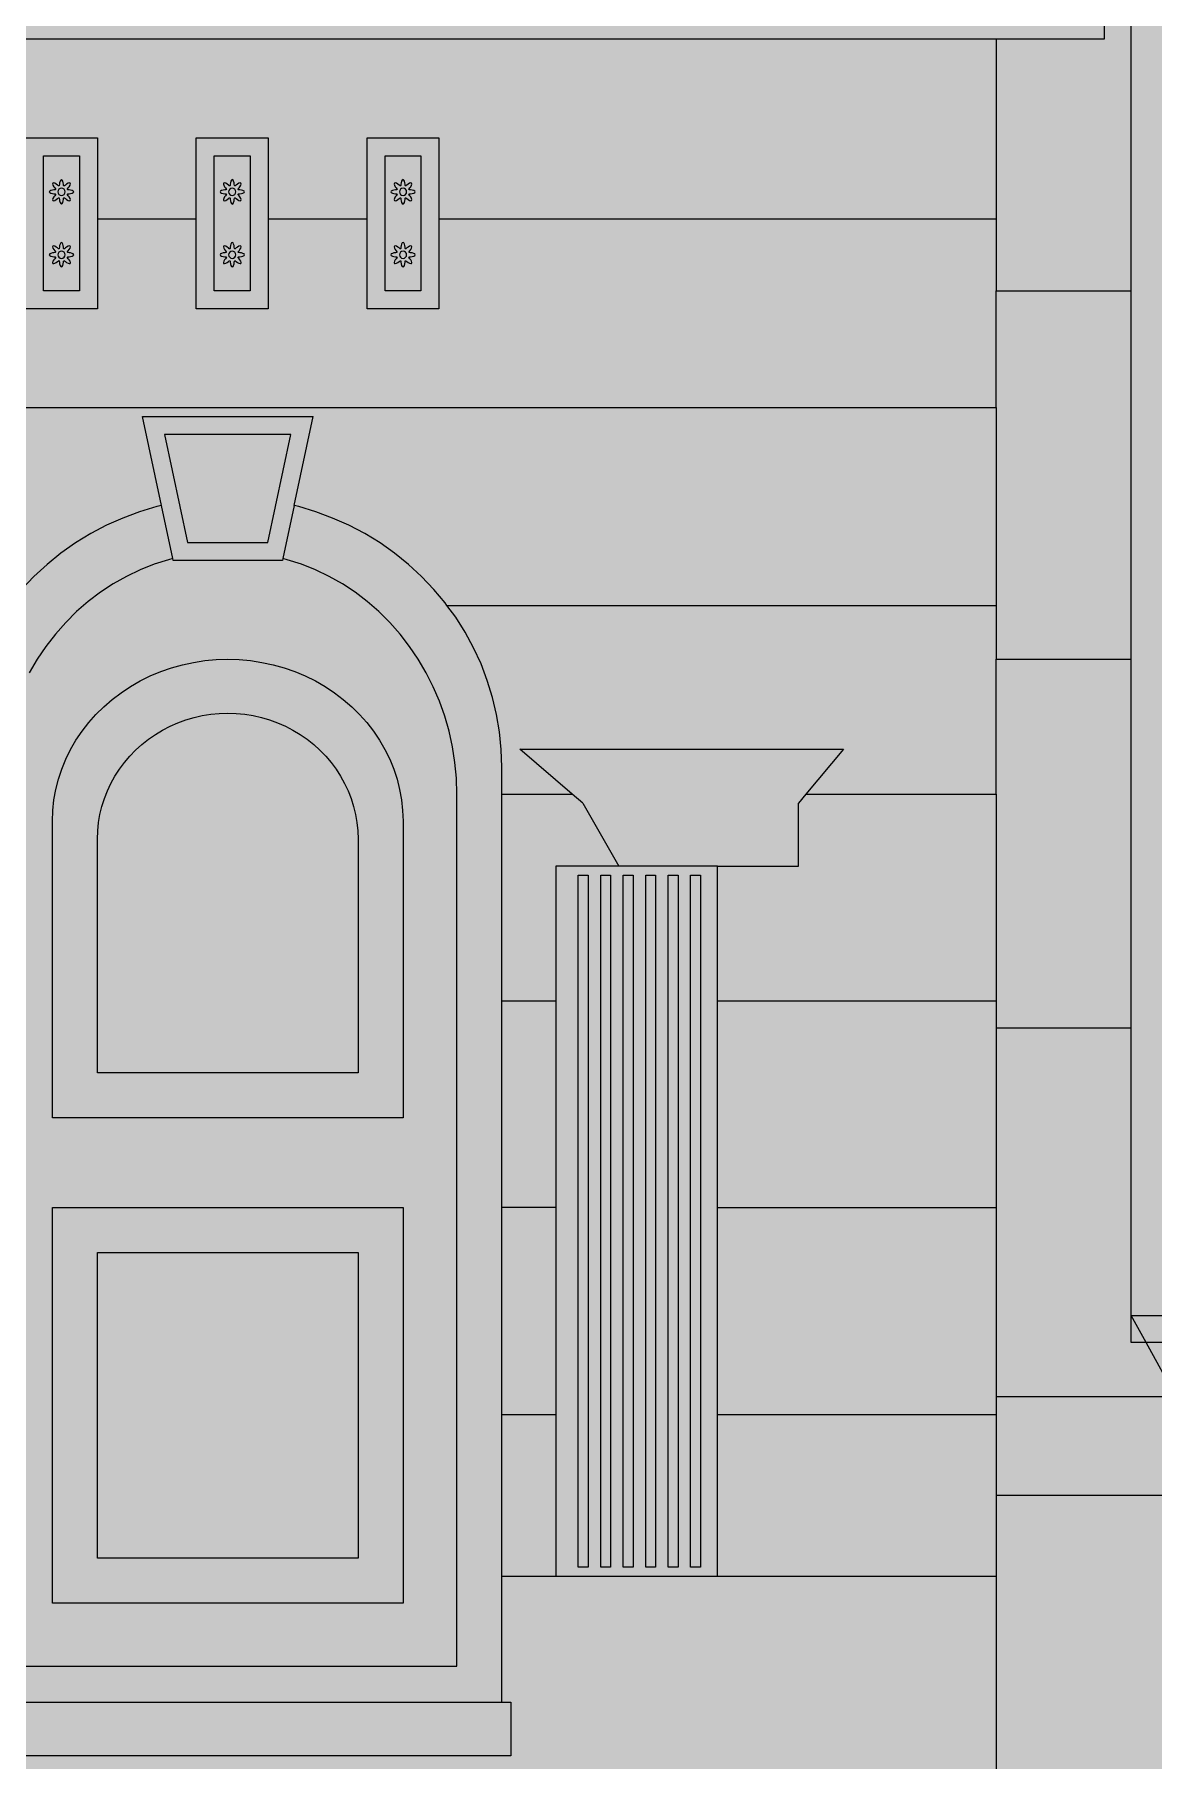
# Model space of a CAD drawing. Header units: millimetres. Extents: x -2412 to 16214, y -1176 to 12015.
# Drawn here: x 3359 to 5260, y 344 to 3275 of the extents above; entities that cross this region are included whole.
import ezdxf

# ---------------------------------------------------------------- set-up
doc = ezdxf.new("R2010")
doc.units = ezdxf.units.MM
for name, color, linetype, lineweight, true_color in [('00_WHITE_BACKGROUND', 7, 'Continuous', 18, 0xffffff), ('01_STRUCTURE', 7, 'Continuous', 18, 0x000000), ('02_CORNICES', 7, 'Continuous', 18, 0x000000), ('03_FRAMES_DOORS', 7, 'Continuous', 18, 0x000000), ('04_GLAZING_SHUTTERS', 7, 'Continuous', 18, 0x000000), ('05_STONE_JOINTS', 7, 'Continuous', 18, 0x000000), ('06_ORNAMENT', 7, 'Continuous', 18, 0x000000), ('08_STEPS', 7, 'Continuous', 18, 0x000000)]:
    doc.layers.add(name, color=color, linetype=linetype, lineweight=lineweight, true_color=true_color)

msp = doc.modelspace()

# ---------------------------------------------------------------- linework, layer by layer
at = {"layer": '00_WHITE_BACKGROUND', "lineweight": 18, "true_color": 0xffffff}
msp.add_solid([(-2412.2137, -1175.5725), (16213.7405, -1175.5725), (-2412.2137, 12015.2672), (16213.7405, 12015.2672)], dxfattribs=at)
at = {"layer": '01_STRUCTURE', "color": 7, "lineweight": 18, "true_color": 0x000000}
for points in [[(4992.3664, 3267.1756), (961.8321, 3267.1756)], [(5175.5725, 3267.1756), (4992.3664, 3267.1756)], [(4992.3664, 3267.1756), (4992.3664, 2961.8321), (4992.3664, 2839.6947)], [(6122.1374, 2839.6947), (6122.1374, 2213.7405), (6122.1374, 1587.7863), (6122.1374, 1099.2366), (6122.1374, 1053.4351), (6096.687, 1053.4351), (5246.8244, 1053.4351), (5221.374, 1053.4351), (5221.374, 1099.2366), (5221.374, 1587.7863), (5221.374, 2213.7405), (5221.374, 2839.6947)], [(3574.3053, 2474.7328), (3541.9847, 2625.9542)], [(4056.4427, 2309.3588), (4037.1145, 2332.5191), (4016.2901, 2354.3969), (3994.0458, 2374.8855), (3970.4885, 2393.9084), (3945.7252, 2411.3588), (3919.8473, 2427.1908), (3892.9771, 2441.313), (3865.2214, 2453.6794), (3836.7023, 2464.2443), (3807.542, 2472.9466), (3799.7405, 2474.7328), (3832.0611, 2625.9542)], [(3566.5038, 2472.9466), (3537.3435, 2464.2443), (3508.8244, 2453.6794)], [(4183.2061, 2061.0687), (4732.8244, 2061.0687)], [(4290.0763, 1969.4656), (4351.145, 1862.5954), (4244.2748, 1862.5954), (4244.2748, 1633.5878)], [(4519.084, 656.4885), (4519.084, 931.2977), (4519.084, 1282.4427), (4519.084, 1633.5878), (4519.084, 1862.5954), (4656.4885, 1862.5954), (4656.4885, 1969.4656)], [(4992.3664, 1984.7328), (4992.3664, 1633.5878), (4992.3664, 1587.7863), (4992.3664, 1282.4427), (4992.3664, 961.8321), (4992.3664, 931.2977), (4992.3664, 793.8931), (4992.3664, 656.4885)], [(4244.2748, 1282.4427), (4244.2748, 931.2977), (4244.2748, 656.4885)]]:
    msp.add_lwpolyline(points, dxfattribs=at)
for points in [[(3343.5115, 3099.2366), (3465.6489, 3099.2366), (3465.6489, 2961.8321), (3465.6489, 2809.1603), (3343.5115, 2809.1603), (3343.5115, 2961.8321)], [(3633.5878, 3099.2366), (3755.7252, 3099.2366), (3755.7252, 2961.8321), (3755.7252, 2809.1603), (3633.5878, 2809.1603), (3633.5878, 2961.8321)], [(3923.6641, 3099.2366), (4045.8015, 3099.2366), (4045.8015, 2961.8321), (4045.8015, 2809.1603), (3923.6641, 2809.1603), (3923.6641, 2961.8321)]]:
    msp.add_lwpolyline(points, close=True, dxfattribs=at)
at = {"layer": '02_CORNICES', "color": 7, "lineweight": 18, "true_color": 0x000000}
for points in [[(3541.9847, 2625.9542), (3832.0611, 2625.9542)], [(3593.5573, 2384.7023), (3574.3053, 2474.7328)], [(3799.7405, 2474.7328), (3780.4885, 2384.7023)], [(3779.8473, 2381.6794), (3594.1985, 2381.6794)], [(4519.084, 1862.5954), (4351.145, 1862.5954)]]:
    msp.add_lwpolyline(points, dxfattribs=at)
msp.add_lwpolyline([(3579.7405, 2595.4198), (3618.9008, 2412.2137), (3755.145, 2412.2137), (3794.3053, 2595.4198)], close=True, dxfattribs=at)
at = {"layer": '03_FRAMES_DOORS', "color": 7, "lineweight": 18, "true_color": 0x000000}
for points in [[(3574.3053, 2474.7328), (3566.5038, 2472.9466)], [(3508.8244, 2453.6794), (3481.0687, 2441.313), (3454.1985, 2427.1908), (3428.3206, 2411.3588), (3403.5573, 2393.9084), (3380, 2374.8855), (3357.7557, 2354.3969), (3336.9313, 2332.5191), (3317.6031, 2309.3588)], [(3297.7099, 503.8168), (4076.3359, 503.8168), (4076.3359, 1984.7328), (4075.4962, 2011.6947), (4073.0076, 2038.5344), (4068.855, 2065.145), (4063.0687, 2091.4198), (4055.6794, 2117.2366), (4046.7023, 2142.4733), (4036.1832, 2167.0534), (4024.1832, 2190.8397), (4010.7176, 2213.7405), (3995.8931, 2235.6794), (3979.7252, 2256.5191), (3962.3053, 2276.2137), (3943.7099, 2294.6565), (3924.0153, 2311.771), (3903.313, 2327.4809), (3881.6794, 2341.7252), (3859.2061, 2354.4427), (3836, 2365.5725), (3812.1679, 2375.0687), (3787.7863, 2382.9008), (3780.4885, 2384.7023), (3779.8473, 2381.6794)], [(3594.1985, 2381.6794), (3593.5573, 2384.7023), (3586.2595, 2382.9008), (3561.8779, 2375.0687), (3538.0458, 2365.5725), (3514.8397, 2354.4427), (3492.3664, 2341.7252), (3470.7328, 2327.4809), (3450.0305, 2311.771), (3430.3359, 2294.6565), (3411.7405, 2276.2137), (3394.3206, 2256.5191), (3378.1527, 2235.6794), (3363.3282, 2213.7405), (3349.8626, 2190.8397)], [(4117.2214, 2205.8015), (4104.6565, 2233.1145)], [(5297.7099, 961.8321), (5246.8244, 1053.4351), (5221.374, 1099.2366), (6122.1374, 1099.2366), (6096.687, 1053.4351), (6045.8015, 961.8321)]]:
    msp.add_lwpolyline(points, dxfattribs=at)
for points in [[(3389.313, 1938.9313), (3389.9542, 1956.9008), (3391.8626, 1974.7939), (3395.0382, 1992.5496), (3399.4504, 2010.0611), (3405.1145, 2027.2672), (3411.9695, 2044.0916), (3420.0153, 2060.4733), (3429.2061, 2076.3359), (3439.4809, 2091.6031), (3450.8397, 2106.229), (3463.1908, 2120.1221), (3476.5038, 2133.2519), (3490.7328, 2145.542), (3505.7863, 2156.9466), (3521.6183, 2167.4198), (3538.1679, 2176.916), (3555.3435, 2185.4046), (3573.0992, 2192.8244), (3591.3282, 2199.1603), (3609.9695, 2204.3817), (3628.9466, 2208.458), (3648.1679, 2211.3893), (3667.5573, 2213.145), (3687.0229, 2213.7405), (3706.4885, 2213.145), (3725.8779, 2211.3893), (3745.0992, 2208.458), (3764.0763, 2204.3817), (3782.7176, 2199.1603), (3800.9466, 2192.8244), (3818.7023, 2185.4046), (3835.8779, 2176.916), (3852.4275, 2167.4198), (3868.2595, 2156.9466), (3883.313, 2145.542), (3897.542, 2133.2519), (3910.855, 2120.1221), (3923.2061, 2106.229), (3934.5649, 2091.6031), (3944.855, 2076.3359), (3954.0305, 2060.4733), (3962.0763, 2044.0916), (3968.9313, 2027.2672), (3974.5954, 2010.0611), (3979.0076, 1992.5496), (3982.1832, 1974.7939), (3984.0916, 1956.9008), (3984.7328, 1938.9313), (3984.7328, 1435.1145), (3389.313, 1435.1145)], [(3465.6489, 1908.3969), (3466.1221, 1922.3817), (3467.542, 1936.2901), (3469.9084, 1950.0916), (3473.1908, 1963.7099), (3477.4046, 1977.0992), (3482.5038, 1990.1985), (3488.4733, 2002.9313), (3495.313, 2015.2672), (3502.9618, 2027.145), (3511.3893, 2038.5191), (3520.5802, 2049.3282), (3530.4885, 2059.5267), (3541.0534, 2069.0992), (3552.2595, 2077.9695), (3564.0305, 2086.1221), (3576.3359, 2093.4962), (3589.1145, 2100.0916), (3602.3053, 2105.8626), (3615.8626, 2110.7939), (3629.7252, 2114.855), (3643.8321, 2118.0305), (3658.1221, 2120.3053), (3672.5496, 2121.6794), (3687.0229, 2122.1374), (3701.4962, 2121.6794), (3715.9237, 2120.3053), (3730.2137, 2118.0305), (3744.3206, 2114.855), (3758.1832, 2110.7939), (3771.7405, 2105.8626), (3784.9313, 2100.0916), (3797.7099, 2093.4962), (3810.0153, 2086.1221), (3821.7863, 2077.9695), (3832.9924, 2069.0992), (3843.5573, 2059.5267), (3853.4656, 2049.3282), (3862.6565, 2038.5191), (3871.084, 2027.145), (3878.7328, 2015.2672), (3885.5725, 2002.9313), (3891.542, 1990.1985), (3896.6412, 1977.0992), (3900.855, 1963.7099), (3904.1374, 1950.0916), (3906.5038, 1936.2901), (3907.9237, 1922.3817), (3908.3969, 1908.3969), (3908.3969, 1511.4504), (3465.6489, 1511.4504)], [(4282.4427, 1847.3282), (4299.2366, 1847.3282), (4299.2366, 671.7557), (4282.4427, 671.7557)], [(4320.6107, 1847.3282), (4337.4046, 1847.3282), (4337.4046, 671.7557), (4320.6107, 671.7557)], [(4358.7786, 1847.3282), (4375.5725, 1847.3282), (4375.5725, 671.7557), (4358.7786, 671.7557)], [(4396.9466, 1847.3282), (4413.7405, 1847.3282), (4413.7405, 671.7557), (4396.9466, 671.7557)], [(4435.1145, 1847.3282), (4451.9084, 1847.3282), (4451.9084, 671.7557), (4435.1145, 671.7557)], [(4473.2824, 1847.3282), (4490.0763, 1847.3282), (4490.0763, 671.7557), (4473.2824, 671.7557)], [(3389.313, 1282.4427), (3984.7328, 1282.4427), (3984.7328, 610.687), (3389.313, 610.687)], [(3465.6489, 1206.1069), (3908.3969, 1206.1069), (3908.3969, 687.0229), (3465.6489, 687.0229)]]:
    msp.add_lwpolyline(points, close=True, dxfattribs=at)
at = {"layer": '04_GLAZING_SHUTTERS', "color": 7, "lineweight": 18, "true_color": 0x000000}
for points in [[(3374.0458, 3068.7023), (3435.1145, 3068.7023), (3435.1145, 2839.6947), (3374.0458, 2839.6947)], [(3664.1221, 3068.7023), (3725.1908, 3068.7023), (3725.1908, 2839.6947), (3664.1221, 2839.6947)], [(3954.1985, 3068.7023), (4015.2672, 3068.7023), (4015.2672, 2839.6947), (3954.1985, 2839.6947)]]:
    msp.add_lwpolyline(points, close=True, dxfattribs=at)
at = {"layer": '05_STONE_JOINTS', "color": 7, "lineweight": 18, "true_color": 0x000000}
for points in [[(4992.3664, 2641.2214), (4992.3664, 2839.6947), (5221.374, 2839.6947), (5221.374, 3465.6489), (5175.5725, 3465.6489), (5175.5725, 3267.1756)], [(3465.6489, 2961.8321), (3633.5878, 2961.8321)], [(3755.7252, 2961.8321), (3923.6641, 2961.8321)], [(4045.8015, 2961.8321), (4992.3664, 2961.8321)], [(961.8321, 2641.2214), (4992.3664, 2641.2214)], [(4992.3664, 2641.2214), (4992.3664, 2305.3435)], [(4059.374, 2305.3435), (4056.4427, 2309.3588)], [(4059.374, 2305.3435), (4992.3664, 2305.3435)], [(4104.6565, 2233.1145), (4090.2901, 2259.542), (4074.1985, 2284.9924), (4059.374, 2305.3435)], [(4992.3664, 2305.3435), (4992.3664, 2213.7405)], [(4152.6718, 1984.7328), (4152.6718, 2030.5344), (4151.6794, 2060.4885), (4148.687, 2090.3206), (4143.7252, 2119.8931), (4136.8092, 2149.084), (4127.9542, 2177.7557), (4117.2214, 2205.8015)], [(4669.2061, 1984.7328), (4992.3664, 1984.7328), (4992.3664, 2213.7405)], [(4992.3664, 2213.7405), (5221.374, 2213.7405)], [(4272.2595, 1984.7328), (4183.2061, 2061.0687)], [(4732.8244, 2061.0687), (4669.2061, 1984.7328)], [(4152.6718, 1984.7328), (4272.2595, 1984.7328)], [(4152.6718, 1633.5878), (4152.6718, 1984.7328)], [(4290.0763, 1969.4656), (4272.2595, 1984.7328)], [(4669.2061, 1984.7328), (4656.4885, 1969.4656)], [(4152.6718, 1633.5878), (4244.2748, 1633.5878), (4244.2748, 1282.4427), (4152.6718, 1282.4427)], [(4152.6718, 1282.4427), (4152.6718, 1633.5878)], [(4519.084, 1633.5878), (4992.3664, 1633.5878)], [(4992.3664, 1587.7863), (5221.374, 1587.7863)], [(4152.6718, 931.2977), (4152.6718, 1282.4427)], [(4519.084, 1282.4427), (4992.3664, 1282.4427)], [(4992.3664, 961.8321), (5297.7099, 961.8321), (6045.8015, 961.8321), (6335.8779, 961.8321), (7404.5802, 961.8321), (7694.6565, 961.8321)], [(4152.6718, 931.2977), (4244.2748, 931.2977)], [(4152.6718, 656.4885), (4152.6718, 931.2977)], [(4519.084, 931.2977), (4992.3664, 931.2977)], [(4992.3664, 793.8931), (8473.2824, 793.8931)], [(4152.6718, 656.4885), (4244.2748, 656.4885), (4519.084, 656.4885), (4992.3664, 656.4885), (4992.3664, 0), (961.8321, 0), (961.8321, 656.4885)], [(3221.374, 442.7481), (4152.6718, 442.7481), (4152.6718, 656.4885)]]:
    msp.add_lwpolyline(points, dxfattribs=at)
at = {"layer": '06_ORNAMENT', "color": 7, "lineweight": 18, "true_color": 0x000000}
for points in [[(3383.8168, 3007.6336), (3384.5344, 3006.3206), (3386.458, 3005.2519), (3389.0992, 3004.5496), (3391.7405, 3004.1985), (3393.7252, 3003.9542), (3394.6107, 3003.4962), (3394.3053, 3002.5649), (3393.0687, 3000.9924), (3391.4656, 2998.8702), (3390.0916, 2996.5038), (3389.4656, 2994.3817), (3389.8931, 2992.9466), (3391.3282, 2992.5191), (3393.4504, 2993.145), (3395.8168, 2994.5191), (3397.9389, 2996.1221), (3399.5115, 2997.3588), (3400.4427, 2997.6641), (3400.9008, 2996.7786), (3401.145, 2994.7939), (3401.4962, 2992.1527), (3402.1985, 2989.5115), (3403.2672, 2987.5878), (3404.5802, 2986.8702), (3405.8931, 2987.5878), (3406.9618, 2989.5115), (3407.6641, 2992.1527), (3408.0153, 2994.7939), (3408.2595, 2996.7786), (3408.7176, 2997.6641), (3409.6489, 2997.3588), (3411.2214, 2996.1221), (3413.3435, 2994.5191), (3415.7099, 2993.145), (3417.8321, 2992.5191), (3419.2672, 2992.9466), (3419.6947, 2994.3817), (3419.0687, 2996.5038), (3417.6947, 2998.8702), (3416.0916, 3000.9924), (3414.855, 3002.5649), (3414.5496, 3003.4962), (3415.4351, 3003.9542), (3417.4198, 3004.1985), (3420.0611, 3004.5496), (3422.7023, 3005.2519), (3424.626, 3006.3206), (3425.3435, 3007.6336), (3424.626, 3008.9466), (3422.7023, 3010.0153), (3420.0611, 3010.7176), (3417.4198, 3011.0687), (3415.4351, 3011.313), (3414.5496, 3011.771), (3414.855, 3012.7023), (3416.0916, 3014.2748), (3417.6947, 3016.3969), (3419.0687, 3018.7634), (3419.6947, 3020.8855), (3419.2672, 3022.3206), (3417.8321, 3022.7481), (3415.7099, 3022.1221), (3413.3435, 3020.7481), (3411.2214, 3019.145), (3409.6489, 3017.9084), (3408.7176, 3017.6031), (3408.2595, 3018.4885), (3408.0153, 3020.4733), (3407.6641, 3023.1145), (3406.9618, 3025.7557), (3405.8931, 3027.6794), (3404.5802, 3028.3969), (3403.2672, 3027.6794), (3402.1985, 3025.7557), (3401.4962, 3023.1145), (3401.145, 3020.4733), (3400.9008, 3018.4885), (3400.4427, 3017.6031), (3399.5115, 3017.9084), (3397.9389, 3019.145), (3395.8168, 3020.7481), (3393.4504, 3022.1221), (3391.3282, 3022.7481), (3389.8931, 3022.3206), (3389.4656, 3020.8855), (3390.0916, 3018.7634), (3391.4656, 3016.3969), (3393.0687, 3014.2748), (3394.3053, 3012.7023), (3394.6107, 3011.771), (3393.7252, 3011.313), (3391.7405, 3011.0687), (3389.0992, 3010.7176), (3386.458, 3010.0153), (3384.5344, 3008.9466)], [(3673.8931, 3007.6336), (3674.6107, 3006.3206), (3676.5344, 3005.2519), (3679.1756, 3004.5496), (3681.8168, 3004.1985), (3683.8015, 3003.9542), (3684.687, 3003.4962), (3684.3817, 3002.5649), (3683.145, 3000.9924), (3681.542, 2998.8702), (3680.1679, 2996.5038), (3679.542, 2994.3817), (3679.9695, 2992.9466), (3681.4046, 2992.5191), (3683.5267, 2993.145), (3685.8931, 2994.5191), (3688.0153, 2996.1221), (3689.5878, 2997.3588), (3690.5191, 2997.6641), (3690.9771, 2996.7786), (3691.2214, 2994.7939), (3691.5725, 2992.1527), (3692.2748, 2989.5115), (3693.3435, 2987.5878), (3694.6565, 2986.8702), (3695.9695, 2987.5878), (3697.0382, 2989.5115), (3697.7405, 2992.1527), (3698.0916, 2994.7939), (3698.3359, 2996.7786), (3698.7939, 2997.6641), (3699.7252, 2997.3588), (3701.2977, 2996.1221), (3703.4198, 2994.5191), (3705.7863, 2993.145), (3707.9084, 2992.5191), (3709.3435, 2992.9466), (3709.771, 2994.3817), (3709.145, 2996.5038), (3707.771, 2998.8702), (3706.1679, 3000.9924), (3704.9313, 3002.5649), (3704.626, 3003.4962), (3705.5115, 3003.9542), (3707.4962, 3004.1985), (3710.1374, 3004.5496), (3712.7786, 3005.2519), (3714.7023, 3006.3206), (3715.4198, 3007.6336), (3714.7023, 3008.9466), (3712.7786, 3010.0153), (3710.1374, 3010.7176), (3707.4962, 3011.0687), (3705.5115, 3011.313), (3704.626, 3011.771), (3704.9313, 3012.7023), (3706.1679, 3014.2748), (3707.771, 3016.3969), (3709.145, 3018.7634), (3709.771, 3020.8855), (3709.3435, 3022.3206), (3707.9084, 3022.7481), (3705.7863, 3022.1221), (3703.4198, 3020.7481), (3701.2977, 3019.145), (3699.7252, 3017.9084), (3698.7939, 3017.6031), (3698.3359, 3018.4885), (3698.0916, 3020.4733), (3697.7405, 3023.1145), (3697.0382, 3025.7557), (3695.9695, 3027.6794), (3694.6565, 3028.3969), (3693.3435, 3027.6794), (3692.2748, 3025.7557), (3691.5725, 3023.1145), (3691.2214, 3020.4733), (3690.9771, 3018.4885), (3690.5191, 3017.6031), (3689.5878, 3017.9084), (3688.0153, 3019.145), (3685.8931, 3020.7481), (3683.5267, 3022.1221), (3681.4046, 3022.7481), (3679.9695, 3022.3206), (3679.542, 3020.8855), (3680.1679, 3018.7634), (3681.542, 3016.3969), (3683.145, 3014.2748), (3684.3817, 3012.7023), (3684.687, 3011.771), (3683.8015, 3011.313), (3681.8168, 3011.0687), (3679.1756, 3010.7176), (3676.5344, 3010.0153), (3674.6107, 3008.9466)], [(3963.9695, 3007.6336), (3964.687, 3006.3206), (3966.6107, 3005.2519), (3969.2519, 3004.5496), (3971.8931, 3004.1985), (3973.8779, 3003.9542), (3974.7634, 3003.4962), (3974.458, 3002.5649), (3973.2214, 3000.9924), (3971.6183, 2998.8702), (3970.2443, 2996.5038), (3969.6183, 2994.3817), (3970.0458, 2992.9466), (3971.4809, 2992.5191), (3973.6031, 2993.145), (3975.9695, 2994.5191), (3978.0916, 2996.1221), (3979.6641, 2997.3588), (3980.5954, 2997.6641), (3981.0534, 2996.7786), (3981.2977, 2994.7939), (3981.6489, 2992.1527), (3982.3511, 2989.5115), (3983.4198, 2987.5878), (3984.7328, 2986.8702), (3986.0458, 2987.5878), (3987.1145, 2989.5115), (3987.8168, 2992.1527), (3988.1679, 2994.7939), (3988.4122, 2996.7786), (3988.8702, 2997.6641), (3989.8015, 2997.3588), (3991.374, 2996.1221), (3993.4962, 2994.5191), (3995.8626, 2993.145), (3997.9847, 2992.5191), (3999.4198, 2992.9466), (3999.8473, 2994.3817), (3999.2214, 2996.5038), (3997.8473, 2998.8702), (3996.2443, 3000.9924), (3995.0076, 3002.5649), (3994.7023, 3003.4962), (3995.5878, 3003.9542), (3997.5725, 3004.1985), (4000.2137, 3004.5496), (4002.855, 3005.2519), (4004.7786, 3006.3206), (4005.4962, 3007.6336), (4004.7786, 3008.9466), (4002.855, 3010.0153), (4000.2137, 3010.7176), (3997.5725, 3011.0687), (3995.5878, 3011.313), (3994.7023, 3011.771), (3995.0076, 3012.7023), (3996.2443, 3014.2748), (3997.8473, 3016.3969), (3999.2214, 3018.7634), (3999.8473, 3020.8855), (3999.4198, 3022.3206), (3997.9847, 3022.7481), (3995.8626, 3022.1221), (3993.4962, 3020.7481), (3991.374, 3019.145), (3989.8015, 3017.9084), (3988.8702, 3017.6031), (3988.4122, 3018.4885), (3988.1679, 3020.4733), (3987.8168, 3023.1145), (3987.1145, 3025.7557), (3986.0458, 3027.6794), (3984.7328, 3028.3969), (3983.4198, 3027.6794), (3982.3511, 3025.7557), (3981.6489, 3023.1145), (3981.2977, 3020.4733), (3981.0534, 3018.4885), (3980.5954, 3017.6031), (3979.6641, 3017.9084), (3978.0916, 3019.145), (3975.9695, 3020.7481), (3973.6031, 3022.1221), (3971.4809, 3022.7481), (3970.0458, 3022.3206), (3969.6183, 3020.8855), (3970.2443, 3018.7634), (3971.6183, 3016.3969), (3973.2214, 3014.2748), (3974.458, 3012.7023), (3974.7634, 3011.771), (3973.8779, 3011.313), (3971.8931, 3011.0687), (3969.2519, 3010.7176), (3966.6107, 3010.0153), (3964.687, 3008.9466)], [(3398.4733, 3007.6336), (3398.9313, 3005.2977), (3400.2595, 3003.313), (3402.2443, 3001.9847), (3404.5802, 3001.5267), (3406.916, 3001.9847), (3408.9008, 3003.313), (3410.229, 3005.2977), (3410.687, 3007.6336), (3410.229, 3009.9695), (3408.9008, 3011.9542), (3406.916, 3013.2824), (3404.5802, 3013.7405), (3402.2443, 3013.2824), (3400.2595, 3011.9542), (3398.9313, 3009.9695)], [(3688.5496, 3007.6336), (3689.0076, 3005.2977), (3690.3359, 3003.313), (3692.3206, 3001.9847), (3694.6565, 3001.5267), (3696.9924, 3001.9847), (3698.9771, 3003.313), (3700.3053, 3005.2977), (3700.7634, 3007.6336), (3700.3053, 3009.9695), (3698.9771, 3011.9542), (3696.9924, 3013.2824), (3694.6565, 3013.7405), (3692.3206, 3013.2824), (3690.3359, 3011.9542), (3689.0076, 3009.9695)], [(3978.626, 3007.6336), (3979.084, 3005.2977), (3980.4122, 3003.313), (3982.3969, 3001.9847), (3984.7328, 3001.5267), (3987.0687, 3001.9847), (3989.0534, 3003.313), (3990.3817, 3005.2977), (3990.8397, 3007.6336), (3990.3817, 3009.9695), (3989.0534, 3011.9542), (3987.0687, 3013.2824), (3984.7328, 3013.7405), (3982.3969, 3013.2824), (3980.4122, 3011.9542), (3979.084, 3009.9695)], [(3383.8168, 2900.7634), (3384.5344, 2899.4504), (3386.458, 2898.3817), (3389.0992, 2897.6794), (3391.7405, 2897.3282), (3393.7252, 2897.084), (3394.6107, 2896.626), (3394.3053, 2895.6947), (3393.0687, 2894.1221), (3391.4656, 2892), (3390.0916, 2889.6336), (3389.4656, 2887.5115), (3389.8931, 2886.0763), (3391.3282, 2885.6489), (3393.4504, 2886.2748), (3395.8168, 2887.6489), (3397.9389, 2889.2519), (3399.5115, 2890.4885), (3400.4427, 2890.7939), (3400.9008, 2889.9084), (3401.145, 2887.9237), (3401.4962, 2885.2824), (3402.1985, 2882.6412), (3403.2672, 2880.7176), (3404.5802, 2880), (3405.8931, 2880.7176), (3406.9618, 2882.6412), (3407.6641, 2885.2824), (3408.0153, 2887.9237), (3408.2595, 2889.9084), (3408.7176, 2890.7939), (3409.6489, 2890.4885), (3411.2214, 2889.2519), (3413.3435, 2887.6489), (3415.7099, 2886.2748), (3417.8321, 2885.6489), (3419.2672, 2886.0763), (3419.6947, 2887.5115), (3419.0687, 2889.6336), (3417.6947, 2892), (3416.0916, 2894.1221), (3414.855, 2895.6947), (3414.5496, 2896.626), (3415.4351, 2897.084), (3417.4198, 2897.3282), (3420.0611, 2897.6794), (3422.7023, 2898.3817), (3424.626, 2899.4504), (3425.3435, 2900.7634), (3424.626, 2902.0763), (3422.7023, 2903.145), (3420.0611, 2903.8473), (3417.4198, 2904.1985), (3415.4351, 2904.4427), (3414.5496, 2904.9008), (3414.855, 2905.8321), (3416.0916, 2907.4046), (3417.6947, 2909.5267), (3419.0687, 2911.8931), (3419.6947, 2914.0153), (3419.2672, 2915.4504), (3417.8321, 2915.8779), (3415.7099, 2915.2519), (3413.3435, 2913.8779), (3411.2214, 2912.2748), (3409.6489, 2911.0382), (3408.7176, 2910.7328), (3408.2595, 2911.6183), (3408.0153, 2913.6031), (3407.6641, 2916.2443), (3406.9618, 2918.8855), (3405.8931, 2920.8092), (3404.5802, 2921.5267), (3403.2672, 2920.8092), (3402.1985, 2918.8855), (3401.4962, 2916.2443), (3401.145, 2913.6031), (3400.9008, 2911.6183), (3400.4427, 2910.7328), (3399.5115, 2911.0382), (3397.9389, 2912.2748), (3395.8168, 2913.8779), (3393.4504, 2915.2519), (3391.3282, 2915.8779), (3389.8931, 2915.4504), (3389.4656, 2914.0153), (3390.0916, 2911.8931), (3391.4656, 2909.5267), (3393.0687, 2907.4046), (3394.3053, 2905.8321), (3394.6107, 2904.9008), (3393.7252, 2904.4427), (3391.7405, 2904.1985), (3389.0992, 2903.8473), (3386.458, 2903.145), (3384.5344, 2902.0763)], [(3398.4733, 2900.7634), (3398.9313, 2898.4275), (3400.2595, 2896.4427), (3402.2443, 2895.1145), (3404.5802, 2894.6565), (3406.916, 2895.1145), (3408.9008, 2896.4427), (3410.229, 2898.4275), (3410.687, 2900.7634), (3410.229, 2903.0992), (3408.9008, 2905.084), (3406.916, 2906.4122), (3404.5802, 2906.8702), (3402.2443, 2906.4122), (3400.2595, 2905.084), (3398.9313, 2903.0992)], [(3673.8931, 2900.7634), (3674.6107, 2899.4504), (3676.5344, 2898.3817), (3679.1756, 2897.6794), (3681.8168, 2897.3282), (3683.8015, 2897.084), (3684.687, 2896.626), (3684.3817, 2895.6947), (3683.145, 2894.1221), (3681.542, 2892), (3680.1679, 2889.6336), (3679.542, 2887.5115), (3679.9695, 2886.0763), (3681.4046, 2885.6489), (3683.5267, 2886.2748), (3685.8931, 2887.6489), (3688.0153, 2889.2519), (3689.5878, 2890.4885), (3690.5191, 2890.7939), (3690.9771, 2889.9084), (3691.2214, 2887.9237), (3691.5725, 2885.2824), (3692.2748, 2882.6412), (3693.3435, 2880.7176), (3694.6565, 2880), (3695.9695, 2880.7176), (3697.0382, 2882.6412), (3697.7405, 2885.2824), (3698.0916, 2887.9237), (3698.3359, 2889.9084), (3698.7939, 2890.7939), (3699.7252, 2890.4885), (3701.2977, 2889.2519), (3703.4198, 2887.6489), (3705.7863, 2886.2748), (3707.9084, 2885.6489), (3709.3435, 2886.0763), (3709.771, 2887.5115), (3709.145, 2889.6336), (3707.771, 2892), (3706.1679, 2894.1221), (3704.9313, 2895.6947), (3704.626, 2896.626), (3705.5115, 2897.084), (3707.4962, 2897.3282), (3710.1374, 2897.6794), (3712.7786, 2898.3817), (3714.7023, 2899.4504), (3715.4198, 2900.7634), (3714.7023, 2902.0763), (3712.7786, 2903.145), (3710.1374, 2903.8473), (3707.4962, 2904.1985), (3705.5115, 2904.4427), (3704.626, 2904.9008), (3704.9313, 2905.8321), (3706.1679, 2907.4046), (3707.771, 2909.5267), (3709.145, 2911.8931), (3709.771, 2914.0153), (3709.3435, 2915.4504), (3707.9084, 2915.8779), (3705.7863, 2915.2519), (3703.4198, 2913.8779), (3701.2977, 2912.2748), (3699.7252, 2911.0382), (3698.7939, 2910.7328), (3698.3359, 2911.6183), (3698.0916, 2913.6031), (3697.7405, 2916.2443), (3697.0382, 2918.8855), (3695.9695, 2920.8092), (3694.6565, 2921.5267), (3693.3435, 2920.8092), (3692.2748, 2918.8855), (3691.5725, 2916.2443), (3691.2214, 2913.6031), (3690.9771, 2911.6183), (3690.5191, 2910.7328), (3689.5878, 2911.0382), (3688.0153, 2912.2748), (3685.8931, 2913.8779), (3683.5267, 2915.2519), (3681.4046, 2915.8779), (3679.9695, 2915.4504), (3679.542, 2914.0153), (3680.1679, 2911.8931), (3681.542, 2909.5267), (3683.145, 2907.4046), (3684.3817, 2905.8321), (3684.687, 2904.9008), (3683.8015, 2904.4427), (3681.8168, 2904.1985), (3679.1756, 2903.8473), (3676.5344, 2903.145), (3674.6107, 2902.0763)], [(3688.5496, 2900.7634), (3689.0076, 2898.4275), (3690.3359, 2896.4427), (3692.3206, 2895.1145), (3694.6565, 2894.6565), (3696.9924, 2895.1145), (3698.9771, 2896.4427), (3700.3053, 2898.4275), (3700.7634, 2900.7634), (3700.3053, 2903.0992), (3698.9771, 2905.084), (3696.9924, 2906.4122), (3694.6565, 2906.8702), (3692.3206, 2906.4122), (3690.3359, 2905.084), (3689.0076, 2903.0992)], [(3963.9695, 2900.7634), (3964.687, 2899.4504), (3966.6107, 2898.3817), (3969.2519, 2897.6794), (3971.8931, 2897.3282), (3973.8779, 2897.084), (3974.7634, 2896.626), (3974.458, 2895.6947), (3973.2214, 2894.1221), (3971.6183, 2892), (3970.2443, 2889.6336), (3969.6183, 2887.5115), (3970.0458, 2886.0763), (3971.4809, 2885.6489), (3973.6031, 2886.2748), (3975.9695, 2887.6489), (3978.0916, 2889.2519), (3979.6641, 2890.4885), (3980.5954, 2890.7939), (3981.0534, 2889.9084), (3981.2977, 2887.9237), (3981.6489, 2885.2824), (3982.3511, 2882.6412), (3983.4198, 2880.7176), (3984.7328, 2880), (3986.0458, 2880.7176), (3987.1145, 2882.6412), (3987.8168, 2885.2824), (3988.1679, 2887.9237), (3988.4122, 2889.9084), (3988.8702, 2890.7939), (3989.8015, 2890.4885), (3991.374, 2889.2519), (3993.4962, 2887.6489), (3995.8626, 2886.2748), (3997.9847, 2885.6489), (3999.4198, 2886.0763), (3999.8473, 2887.5115), (3999.2214, 2889.6336), (3997.8473, 2892), (3996.2443, 2894.1221), (3995.0076, 2895.6947), (3994.7023, 2896.626), (3995.5878, 2897.084), (3997.5725, 2897.3282), (4000.2137, 2897.6794), (4002.855, 2898.3817), (4004.7786, 2899.4504), (4005.4962, 2900.7634), (4004.7786, 2902.0763), (4002.855, 2903.145), (4000.2137, 2903.8473), (3997.5725, 2904.1985), (3995.5878, 2904.4427), (3994.7023, 2904.9008), (3995.0076, 2905.8321), (3996.2443, 2907.4046), (3997.8473, 2909.5267), (3999.2214, 2911.8931), (3999.8473, 2914.0153), (3999.4198, 2915.4504), (3997.9847, 2915.8779), (3995.8626, 2915.2519), (3993.4962, 2913.8779), (3991.374, 2912.2748), (3989.8015, 2911.0382), (3988.8702, 2910.7328), (3988.4122, 2911.6183), (3988.1679, 2913.6031), (3987.8168, 2916.2443), (3987.1145, 2918.8855), (3986.0458, 2920.8092), (3984.7328, 2921.5267), (3983.4198, 2920.8092), (3982.3511, 2918.8855), (3981.6489, 2916.2443), (3981.2977, 2913.6031), (3981.0534, 2911.6183), (3980.5954, 2910.7328), (3979.6641, 2911.0382), (3978.0916, 2912.2748), (3975.9695, 2913.8779), (3973.6031, 2915.2519), (3971.4809, 2915.8779), (3970.0458, 2915.4504), (3969.6183, 2914.0153), (3970.2443, 2911.8931), (3971.6183, 2909.5267), (3973.2214, 2907.4046), (3974.458, 2905.8321), (3974.7634, 2904.9008), (3973.8779, 2904.4427), (3971.8931, 2904.1985), (3969.2519, 2903.8473), (3966.6107, 2903.145), (3964.687, 2902.0763)], [(3978.626, 2900.7634), (3979.084, 2898.4275), (3980.4122, 2896.4427), (3982.3969, 2895.1145), (3984.7328, 2894.6565), (3987.0687, 2895.1145), (3989.0534, 2896.4427), (3990.3817, 2898.4275), (3990.8397, 2900.7634), (3990.3817, 2903.0992), (3989.0534, 2905.084), (3987.0687, 2906.4122), (3984.7328, 2906.8702), (3982.3969, 2906.4122), (3980.4122, 2905.084), (3979.084, 2903.0992)]]:
    msp.add_lwpolyline(points, close=True, dxfattribs=at)
at = {"layer": '08_STEPS', "color": 7, "lineweight": 18, "true_color": 0x000000}
msp.add_lwpolyline([(4152.6718, 442.7481), (4167.9389, 442.7481), (4167.9389, 351.145), (3221.374, 351.145), (3221.374, 442.7481)], dxfattribs=at)

doc.saveas('drawing.dxf')
